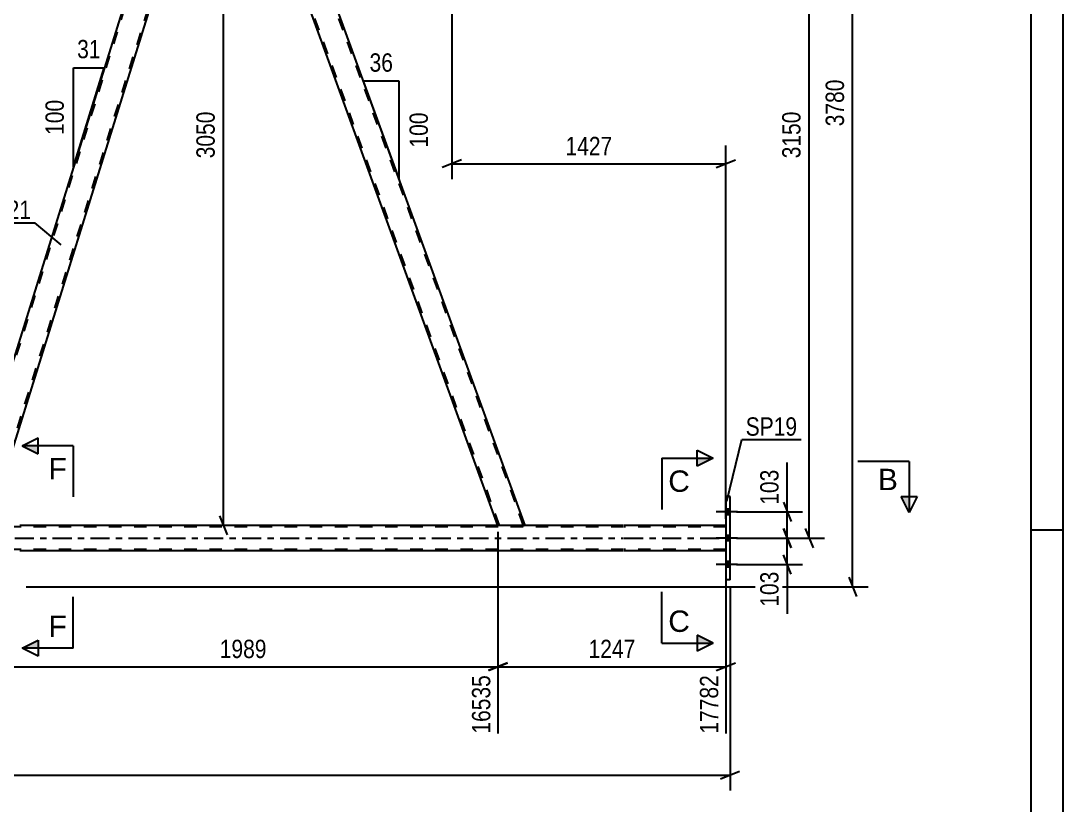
# Model space of a CAD drawing. Header units: millimetres. Extents: x 0 to 841, y 0 to 594.
# Drawn here: x 678.2 to 841, y 255.1 to 377.6 of the extents above; entities that cross this region are included whole.
import ezdxf

# ---------------------------------------------------------------- set-up
doc = ezdxf.new("R2010")
doc.units = ezdxf.units.MM
doc.linetypes.add('DXK_LINE_DOT2', pattern=[3.9198, 1.9599, -1.9599])
doc.linetypes.add('DXK_LINE_DOT3', pattern=[5.9187, 2.979, -0.9799, 0.9799, -0.9799])
doc.styles.add('Arial', font='ARIAL.TTF', dxfattribs={"height": 0.2})
doc.styles.add('Arial Narrow', font='ARIALN.TTF', dxfattribs={"height": 0.2})

# ---------------------------------------------------------------- blocks, each defined once
blk = doc.blocks.new('Unknown-122570569-1133')
at = {"color": 5, "linetype": 'Continuous'}
for p, q in [((841, 0), (841, 594)), ((836, 5), (836, 589)), ((841, 298), (836, 298))]:
    blk.add_line(p, q, dxfattribs=at)
blk = doc.blocks.new('Part-122570569-5188 - 5143')
at = {"color": 7, "linetype": 'DXK_LINE_DOT2'}
for p, q in [((772.36, 298.52), (91.34, 298.52)), ((757, 298.76), (752.75, 298.76)), ((788.34, 298.52), (772.46, 298.52)), ((788.34, 298.76), (788.34, 294.76)), ((772.36, 295), (91.34, 295)), ((788.34, 295), (772.46, 295))]:
    blk.add_line(p, q, dxfattribs=at)
at = {"color": 2, "linetype": 'Continuous'}
for p, q in [((752.75, 298.76), (678.07, 298.76)), ((772.36, 298.76), (757, 298.76)), ((788.34, 298.76), (772.46, 298.76)), ((772.36, 294.76), (678.07, 294.76)), ((788.34, 294.76), (772.46, 294.76))]:
    blk.add_line(p, q, dxfattribs=at)
at = {"color": 7, "linetype": 'DXK_LINE_DOT3'}
for p, q in [((91.34, 296.76), (772.36, 296.76)), ((772.46, 296.76), (788.34, 296.76))]:
    blk.add_line(p, q, dxfattribs=at)
blk = doc.blocks.new('Part-122570569-5245 - 5143')
at = {"color": 7, "linetype": 'DXK_LINE_DOT2'}
for p, q in [((707.28, 420.76), (670.46, 302.64)), ((707.02, 420.76), (706.9, 420.36)), ((708.34, 420.76), (707.02, 420.76)), ((708.34, 420.76), (708.49, 420.36)), ((709.75, 416.88), (672.94, 298.76)), ((670.74, 304.35), (670.32, 303.01)), ((674.93, 304.35), (673.19, 298.76)), ((671.87, 298.76), (670.32, 303.01)), ((673.19, 298.76), (671.87, 298.76))]:
    blk.add_line(p, q, dxfattribs=at)
at = {"color": 2, "linetype": 'Continuous'}
for p, q in [((706.9, 420.36), (670.74, 304.35)), ((708.49, 420.36), (709.89, 416.51)), ((709.89, 416.51), (674.93, 304.35))]:
    blk.add_line(p, q, dxfattribs=at)
blk = doc.blocks.new('Part-122570569-5299 - 5143')
at = {"color": 7, "linetype": 'DXK_LINE_DOT2'}
for p, q in [((708.34, 420.76), (712.6, 420.76)), ((709.89, 416.51), (708.34, 420.76)), ((753, 298.76), (708.6, 420.76)), ((756.75, 298.76), (712.34, 420.76)), ((712.6, 420.76), (712.74, 420.36)), ((756.69, 298.76), (756.85, 298.76))]:
    blk.add_line(p, q, dxfattribs=at)
at = {"color": 2, "linetype": 'Continuous'}
for p, q in [((757, 298.76), (712.74, 420.36)), ((752.75, 298.76), (709.89, 416.51)), ((756.69, 298.76), (752.75, 298.76)), ((756.96, 298.76), (756.69, 298.76)), ((757, 298.76), (756.96, 298.76))]:
    blk.add_line(p, q, dxfattribs=at)
blk = doc.blocks.new('Part-122570569-5367 - 5143')
at = {"color": 2, "linetype": 'Continuous'}
for p, q in [((788.98, 303.26), (788.34, 303.26)), ((788.34, 303.26), (788.34, 290.26)), ((788.98, 290.26), (788.98, 303.26)), ((788.98, 290.26), (788.34, 290.26))]:
    blk.add_line(p, q, dxfattribs=at)
blk = doc.blocks.new('Bolt-122570569-5385 - 5143')
at = {"linetype": 'Continuous'}
for points in [[(788.34, 301.3), (788.34, 300.42), (788.98, 300.42), (788.98, 301.3)], [(788.34, 301.3), (788.34, 300.42), (788.98, 300.42), (788.98, 301.3)], [(788.34, 301.3), (788.34, 300.42), (788.98, 300.42), (788.98, 301.3)], [(788.34, 297.2), (788.34, 296.32), (788.98, 296.32), (788.98, 297.2)], [(788.34, 297.2), (788.34, 296.32), (788.98, 296.32), (788.98, 297.2)], [(788.34, 293.1), (788.34, 292.22), (788.98, 292.22), (788.98, 293.1)], [(788.34, 293.1), (788.34, 292.22), (788.98, 292.22), (788.98, 293.1)], [(788.34, 293.1), (788.34, 292.22), (788.98, 292.22), (788.98, 293.1)]]:
    blk.add_hatch(color=1, dxfattribs=at).paths.add_polyline_path(points)
at = {"color": 1, "linetype": 'Continuous'}
for p, q in [((788.98, 301.3), (788.34, 301.3)), ((788.98, 301.3), (788.34, 301.3)), ((788.98, 301.3), (788.34, 301.3)), ((790.14, 300.86), (786.82, 300.86)), ((790.14, 300.86), (786.82, 300.86)), ((790.14, 300.86), (786.82, 300.86)), ((788.98, 300.42), (788.34, 300.42)), ((788.98, 300.42), (788.34, 300.42)), ((788.98, 300.42), (788.34, 300.42)), ((790.14, 296.76), (786.82, 296.76)), ((790.14, 296.76), (786.82, 296.76)), ((788.98, 297.2), (788.34, 297.2)), ((788.98, 297.2), (788.34, 297.2)), ((788.98, 296.32), (788.34, 296.32)), ((788.98, 296.32), (788.34, 296.32)), ((788.98, 293.1), (788.34, 293.1)), ((788.98, 293.1), (788.34, 293.1)), ((788.98, 293.1), (788.34, 293.1)), ((790.14, 292.66), (786.82, 292.66)), ((790.14, 292.66), (786.82, 292.66)), ((790.14, 292.66), (786.82, 292.66)), ((788.98, 292.22), (788.34, 292.22)), ((788.98, 292.22), (788.34, 292.22)), ((788.98, 292.22), (788.34, 292.22))]:
    blk.add_line(p, q, dxfattribs=at)
blk = doc.blocks.new('StraightDimension-122570569-6639 - 5143')
at = {"color": 7, "linetype": 'Continuous'}
for p, q in [((797.31, 302.36), (798.51, 299.36)), ((789.98, 300.86), (800.31, 300.86)), ((797.91, 296.76), (797.91, 300.86)), ((798.51, 295.26), (797.31, 298.26)), ((789.98, 296.76), (800.31, 296.76))]:
    blk.add_line(p, q, dxfattribs=at)
at = {"color": 0}
blk.add_wipeout([(797.16, 308.07), (792.96, 308.07), (792.96, 301.38), (797.16, 301.38)], dxfattribs=at)
at = {"color": 7, "linetype": 'Continuous'}
blk.add_line((797.91, 300.86), (797.91, 308.59), dxfattribs=at)
blk.add_line((797.91, 300.86), (797.91, 308.59), dxfattribs=at)
at = {"color": 3, "style": 'Arial Narrow'}
blk.add_text('103', height=2.863, rotation=90.0002, dxfattribs=at).set_placement((796.56, 301.98))
blk = doc.blocks.new('AngleDimension-122570569-5967 - 5143')
at = {"color": 7, "linetype": 'Continuous'}
for p, q in [((736.17, 356.01), (731.75, 368.13)), ((737.3, 368.13), (731.75, 368.13)), ((737.3, 352.91), (731.75, 368.13)), ((737.3, 352.91), (737.3, 368.13))]:
    blk.add_line(p, q, dxfattribs=at)
at = {"color": 0}
for points in [[(736.95, 369.03), (736.95, 373.23), (732.1, 373.23), (732.1, 369.03)], [(742.4, 363.86), (738.2, 363.86), (738.2, 357.18), (742.4, 357.18)]]:
    blk.add_wipeout(points, dxfattribs=at)
at = {"color": 3, "style": 'Arial Narrow'}
blk.add_text('36', height=2.863, dxfattribs=at).set_placement((732.7, 369.63))
blk.add_text('100', height=2.863, rotation=90.0002, dxfattribs=at).set_placement((741.8, 357.78))
blk = doc.blocks.new('StraightDimension-122570569-6689 - 5143')
at = {"color": 7, "linetype": 'Continuous'}
for p, q in [((710.47, 419.26), (709.27, 422.26)), ((717.15, 420.76), (707.02, 420.76)), ((709.87, 298.76), (709.87, 420.76)), ((709.27, 300.26), (710.47, 297.26)), ((717.15, 298.76), (707.02, 298.76))]:
    blk.add_line(p, q, dxfattribs=at)
at = {"color": 0}
blk.add_wipeout([(709.12, 364.01), (704.92, 364.01), (704.92, 355.5), (709.12, 355.5)], dxfattribs=at)
at = {"color": 3, "style": 'Arial Narrow'}
blk.add_text('3050', height=2.863, rotation=90.0002, dxfattribs=at).set_placement((708.52, 356.1))
blk = doc.blocks.new('AngleDimension-122570569-6076 - 5143')
at = {"color": 7, "linetype": 'Continuous'}
for p, q in [((686.46, 370.23), (691.28, 370.23)), ((686.46, 354.77), (691.28, 370.23)), ((686.46, 354.77), (686.46, 370.23)), ((686.92, 356.25), (691.28, 370.23))]:
    blk.add_line(p, q, dxfattribs=at)
at = {"color": 0}
for points in [[(691.29, 371.13), (691.29, 375.33), (686.44, 375.33), (686.44, 371.13)], [(685.56, 365.84), (681.36, 365.84), (681.36, 359.16), (685.56, 359.16)]]:
    blk.add_wipeout(points, dxfattribs=at)
at = {"color": 3, "style": 'Arial Narrow'}
blk.add_text('31', height=2.863, dxfattribs=at).set_placement((687.04, 371.73))
blk.add_text('100', height=2.863, rotation=90.0002, dxfattribs=at).set_placement((684.96, 359.76))
blk = doc.blocks.new('StraightDimension-122570569-6266 - 5143')
at = {"color": 7, "linetype": 'Continuous'}
for p, q in [((808.73, 438.86), (807.53, 441.86)), ((742.63, 440.36), (810.53, 440.36)), ((808.13, 289.15), (808.13, 440.36)), ((807.53, 290.65), (808.73, 287.65)), ((679.07, 289.15), (810.53, 289.15))]:
    blk.add_line(p, q, dxfattribs=at)
at = {"color": 0}
blk.add_wipeout([(807.38, 369.01), (803.18, 369.01), (803.18, 360.5), (807.38, 360.5)], dxfattribs=at)
at = {"color": 3, "style": 'Arial Narrow'}
blk.add_text('3780', height=2.863, rotation=90.0002, dxfattribs=at).set_placement((806.78, 361.1))
blk = doc.blocks.new('StraightDimension-122570569-20219 - 5143')
at = {"color": 7, "linetype": 'Continuous'}
for p, q in [((752.75, 297.76), (752.75, 266.23)), ((788.34, 293.76), (788.34, 266.23)), ((754.25, 277.28), (751.25, 276.08)), ((786.84, 276.08), (789.84, 277.28)), ((752.75, 276.68), (788.34, 276.68))]:
    blk.add_line(p, q, dxfattribs=at)
at = {"color": 0}
blk.add_wipeout([(774.8, 277.43), (774.8, 281.63), (766.29, 281.63), (766.29, 277.43)], dxfattribs=at)
at = {"color": 0, "linetype": 'Continuous'}
blk.add_wipeout([(787.74, 275.98), (783.54, 275.98), (783.54, 265.63), (787.74, 265.63)], dxfattribs=at)
at = {"color": 3, "style": 'Arial Narrow'}
blk.add_text('1247', height=2.863, dxfattribs=at).set_placement((766.89, 278.03))
at = {"color": 3, "linetype": 'Continuous', "style": 'Arial Narrow'}
blk.add_text('17782', height=2.863, rotation=90.0002, dxfattribs=at).set_placement((787.14, 266.23))
blk = doc.blocks.new('StraightDimension-122570569-6631 - 5143')
at = {"color": 7, "linetype": 'Continuous'}
for p, q in [((797.31, 298.26), (798.51, 295.26)), ((789.98, 296.76), (800.31, 296.76)), ((797.91, 292.66), (797.91, 296.76)), ((798.51, 291.16), (797.31, 294.16)), ((789.98, 292.66), (800.31, 292.66))]:
    blk.add_line(p, q, dxfattribs=at)
at = {"color": 0}
blk.add_wipeout([(797.16, 292.13), (792.96, 292.13), (792.96, 285.45), (797.16, 285.45)], dxfattribs=at)
at = {"color": 7, "linetype": 'Continuous'}
blk.add_line((797.91, 292.66), (797.91, 284.92), dxfattribs=at)
blk.add_line((797.91, 292.66), (797.91, 284.92), dxfattribs=at)
at = {"color": 3, "style": 'Arial Narrow'}
blk.add_text('103', height=2.863, rotation=90.0002, dxfattribs=at).set_placement((796.56, 286.05))
blk = doc.blocks.new('StraightDimension-122570569-6881 - 5143')
at = {"color": 7, "linetype": 'Continuous'}
for p, q in [((745.55, 419.76), (745.55, 352.84)), ((788.34, 299.76), (788.34, 358.09)), ((747.05, 355.84), (744.05, 354.64)), ((745.55, 355.24), (788.34, 355.24)), ((786.84, 354.64), (789.84, 355.84))]:
    blk.add_line(p, q, dxfattribs=at)
at = {"color": 0}
blk.add_wipeout([(771.2, 355.99), (771.2, 360.19), (762.69, 360.19), (762.69, 355.99)], dxfattribs=at)
at = {"color": 3, "style": 'Arial Narrow'}
blk.add_text('1427', height=2.863, dxfattribs=at).set_placement((763.29, 356.59))
blk = doc.blocks.new('StraightDimension-122570569-6892 - 5143')
at = {"color": 7, "linetype": 'Continuous'}
for p, q in [((788.98, 289.26), (788.98, 257.35)), ((44.84, 259.75), (788.98, 259.75)), ((787.48, 259.15), (790.48, 260.35))]:
    blk.add_line(p, q, dxfattribs=at)
blk = doc.blocks.new('StraightDimension-122570569-6924 - 5143')
at = {"color": 7, "linetype": 'Continuous'}
for p, q in [((801.94, 421.26), (800.74, 424.26)), ((747.19, 422.76), (803.74, 422.76)), ((801.34, 296.76), (801.34, 422.76)), ((800.74, 298.26), (801.94, 295.26)), ((789.98, 296.76), (803.74, 296.76))]:
    blk.add_line(p, q, dxfattribs=at)
at = {"color": 0}
blk.add_wipeout([(800.59, 364.01), (796.39, 364.01), (796.39, 355.5), (800.59, 355.5)], dxfattribs=at)
at = {"color": 3, "style": 'Arial Narrow'}
blk.add_text('3150', height=2.863, rotation=90.0002, dxfattribs=at).set_placement((799.99, 356.1))
blk = doc.blocks.new('StraightDimension-122570569-20220 - 5143')
at = {"color": 7, "linetype": 'Continuous'}
for p, q in [((673.18, 297.76), (673.18, 266.23)), ((752.75, 297.76), (752.75, 266.23)), ((674.68, 277.28), (671.68, 276.08)), ((751.25, 276.08), (754.25, 277.28)), ((673.18, 276.68), (752.75, 276.68))]:
    blk.add_line(p, q, dxfattribs=at)
at = {"color": 0}
blk.add_wipeout([(717.22, 277.43), (717.22, 281.63), (708.71, 281.63), (708.71, 277.43)], dxfattribs=at)
at = {"color": 0, "linetype": 'Continuous'}
blk.add_wipeout([(752.15, 275.98), (747.95, 275.98), (747.95, 265.63), (752.15, 265.63)], dxfattribs=at)
at = {"color": 3, "style": 'Arial Narrow'}
blk.add_text('1989', height=2.863, dxfattribs=at).set_placement((709.31, 278.03))
at = {"color": 3, "linetype": 'Continuous', "style": 'Arial Narrow'}
blk.add_text('16535', height=2.863, rotation=90.0002, dxfattribs=at).set_placement((751.55, 266.23))
blk = doc.blocks.new('Mark-122570569-5241 - 5143')
at = {"color": 0}
blk.add_wipeout([(679.85, 346.63), (679.85, 349.63), (671.62, 349.63), (671.62, 346.63)], dxfattribs=at)
blk.add_wipeout([(679.85, 346.63), (679.85, 349.63), (671.62, 349.63), (671.62, 346.63)], dxfattribs=at)
at = {"color": 30, "linetype": 'Continuous'}
for p in [(671.02, 346.03), (684.56, 342.56)]:
    blk.add_line(p, (680.45, 346.03), dxfattribs=at)
at = {"color": 3, "style": 'Arial Narrow'}
blk.add_text('M221', height=2.863, dxfattribs=at).set_placement((671.62, 346.63))
blk = doc.blocks.new('Mark-122570569-5363 - 5143')
at = {"color": 0}
blk.add_wipeout([(799.47, 312.77), (799.47, 315.77), (791.43, 315.77), (791.43, 312.77)], dxfattribs=at)
blk.add_wipeout([(799.47, 312.77), (799.47, 315.77), (791.43, 315.77), (791.43, 312.77)], dxfattribs=at)
at = {"color": 30, "linetype": 'Continuous'}
for p, q in [((788.46, 302.55), (790.83, 312.17)), ((790.83, 312.17), (800.07, 312.17))]:
    blk.add_line(p, q, dxfattribs=at)
at = {"color": 3, "style": 'Arial Narrow'}
blk.add_text('SP19', height=2.863, dxfattribs=at).set_placement((791.43, 312.77))
blk = doc.blocks.new('SectionMark-122570569-6962 - 5143')
at = {"linetype": 'Continuous'}
for points in [[(783.84, 308), (783.84, 309.25), (786.34, 309.25)], [(783.84, 280.37), (783.84, 281.62), (786.34, 280.37)]]:
    blk.add_hatch(color=6, dxfattribs=at).paths.add_polyline_path(points)
at = {"color": 6, "linetype": 'Continuous'}
for p, q in [((778.34, 309.25), (778.34, 301.25)), ((778.34, 309.25), (786.34, 309.25)), ((783.84, 308), (783.84, 310.5)), ((783.84, 310.5), (786.34, 309.25)), ((786.34, 309.25), (783.84, 308)), ((778.34, 280.37), (778.34, 288.37)), ((786.34, 280.37), (783.84, 281.62)), ((783.84, 281.62), (783.84, 279.12)), ((778.34, 280.37), (786.34, 280.37)), ((786.34, 280.37), (783.84, 279.12))]:
    blk.add_line(p, q, dxfattribs=at)
at = {"color": 0, "linetype": 'Continuous'}
for points in [[(782.71, 304), (782.71, 307.5), (779.34, 307.5), (779.34, 304)], [(782.71, 282.12), (782.71, 285.62), (779.34, 285.62), (779.34, 282.12)]]:
    blk.add_wipeout(points, dxfattribs=at)
at = {"color": 3, "linetype": 'Continuous', "style": 'Arial'}
for p in [(779.34, 304), (779.34, 282.12)]:
    blk.add_text('C', height=3.34, dxfattribs=at).set_placement(p)
blk = doc.blocks.new('SectionMark-122570569-6954 - 5143')
at = {"linetype": 'Continuous'}
for points in [[(680.93, 311.2), (680.93, 309.95), (678.43, 311.2)], [(680.93, 280.84), (680.93, 279.59), (678.43, 279.59)]]:
    blk.add_hatch(color=6, dxfattribs=at).paths.add_polyline_path(points)
at = {"color": 6, "linetype": 'Continuous'}
for p, q in [((678.43, 311.2), (680.93, 312.45)), ((686.43, 311.2), (678.43, 311.2)), ((678.43, 311.2), (680.93, 309.95)), ((680.93, 309.95), (680.93, 312.45)), ((686.43, 311.2), (686.43, 303.2)), ((686.43, 279.59), (686.43, 287.59)), ((678.43, 279.59), (680.93, 280.84)), ((680.93, 280.84), (680.93, 278.34)), ((686.43, 279.59), (678.43, 279.59)), ((680.93, 278.34), (678.43, 279.59))]:
    blk.add_line(p, q, dxfattribs=at)
at = {"color": 0, "linetype": 'Continuous'}
for points in [[(685.43, 305.95), (685.43, 309.45), (682.58, 309.45), (682.58, 305.95)], [(685.43, 281.34), (685.43, 284.84), (682.58, 284.84), (682.58, 281.34)]]:
    blk.add_wipeout(points, dxfattribs=at)
at = {"color": 3, "linetype": 'Continuous', "style": 'Arial'}
for p in [(682.58, 305.95), (682.58, 281.34)]:
    blk.add_text('F', height=3.34, dxfattribs=at).set_placement(p)
blk = doc.blocks.new('SectionMark-122570569-6960 - 5143')
at = {"linetype": 'Continuous'}
blk.add_hatch(color=6, dxfattribs=at).paths.add_polyline_path([(815.69, 303.26), (816.94, 303.26), (816.94, 300.76)])
at = {"color": 6, "linetype": 'Continuous'}
for p, q in [((816.94, 308.76), (808.94, 308.76)), ((816.94, 308.76), (816.94, 300.76)), ((815.69, 303.26), (818.19, 303.26)), ((816.94, 300.76), (815.69, 303.26)), ((818.19, 303.26), (816.94, 300.76))]:
    blk.add_line(p, q, dxfattribs=at)
at = {"color": 0, "linetype": 'Continuous'}
blk.add_wipeout([(815.19, 304.26), (815.19, 307.76), (812.08, 307.76), (812.08, 304.26)], dxfattribs=at)
at = {"color": 3, "linetype": 'Continuous', "style": 'Arial'}
blk.add_text('B', height=3.34, dxfattribs=at).set_placement((812.08, 304.26))

msp = doc.modelspace()

# ---------------------------------------------------------------- block references
for name in ['Unknown-122570569-1133', 'Part-122570569-5245 - 5143', 'Part-122570569-5299 - 5143', 'Part-122570569-5367 - 5143', 'Bolt-122570569-5385 - 5143', 'Part-122570569-5188 - 5143']:
    msp.add_blockref(name, (0, 0))

# ---------------------------------------------------------------- next in the draw order: block references
for name in ['StraightDimension-122570569-6689 - 5143', 'AngleDimension-122570569-6076 - 5143', 'AngleDimension-122570569-5967 - 5143', 'StraightDimension-122570569-6639 - 5143']:
    msp.add_blockref(name, (0, 0))

# ---------------------------------------------------------------- next in the draw order: block references
msp.add_blockref('StraightDimension-122570569-6266 - 5143', (0, 0))

# ---------------------------------------------------------------- next in the draw order: block references
for name in ['StraightDimension-122570569-6881 - 5143', 'StraightDimension-122570569-20219 - 5143']:
    msp.add_blockref(name, (0, 0))

# ---------------------------------------------------------------- next in the draw order: block references
msp.add_blockref('StraightDimension-122570569-6631 - 5143', (0, 0))

# ---------------------------------------------------------------- next in the draw order: block references
msp.add_blockref('StraightDimension-122570569-6892 - 5143', (0, 0))

# ---------------------------------------------------------------- next in the draw order: block references
for name in ['StraightDimension-122570569-6924 - 5143', 'Mark-122570569-5241 - 5143']:
    msp.add_blockref(name, (0, 0))

# ---------------------------------------------------------------- next in the draw order: block references
for name in ['Mark-122570569-5363 - 5143', 'SectionMark-122570569-6962 - 5143', 'StraightDimension-122570569-20220 - 5143']:
    msp.add_blockref(name, (0, 0))

# ---------------------------------------------------------------- next in the draw order: block references
msp.add_blockref('SectionMark-122570569-6954 - 5143', (0, 0))

# ---------------------------------------------------------------- next in the draw order: block references
msp.add_blockref('SectionMark-122570569-6960 - 5143', (0, 0))

doc.saveas('drawing.dxf')
